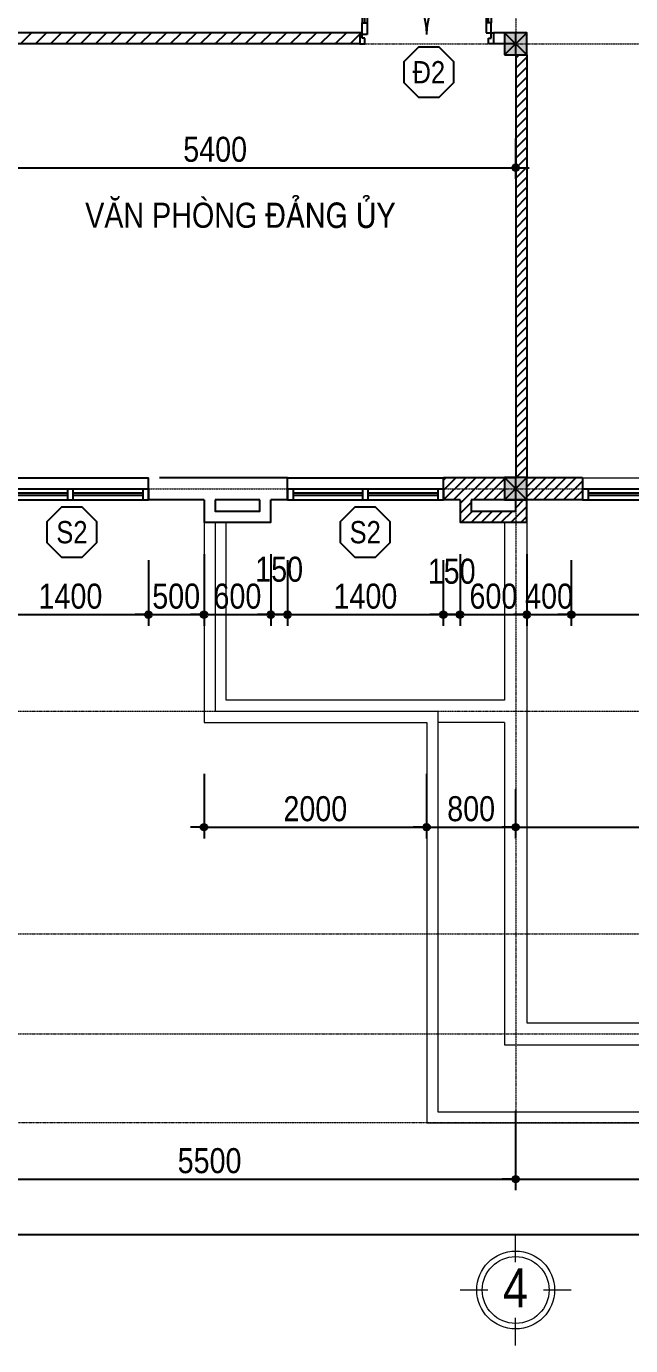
# Model space of a CAD drawing. Header units: millimetres. Extents: x 2916 to 42961, y 1553 to 20294.
# Drawn here: x 17748 to 23177, y 1553 to 13413 of the extents above; entities that cross this region are included whole.
import ezdxf
from ezdxf.enums import TextEntityAlignment as Align

# ---------------------------------------------------------------- set-up
doc = ezdxf.new("R2010")
doc.units = ezdxf.units.MM
doc.linetypes.add('ACAD_ISO10W100', pattern=[18, 12, -3, 0, -3])
for name, color, linetype in [('009', 251, 'Continuous'), ('DIM', 1, 'Continuous'), ('DOOR', 20, 'Continuous'), ('MEDIUM', 2, 'Continuous'), ('TAGS', 60, 'Continuous'), ('TEXT', 7, 'Continuous'), ('TUONG', 131, 'Continuous'), ('WALL', 4, 'Continuous')]:
    doc.layers.add(name, color=color, linetype=linetype)
for name, color, linetype, lineweight in [('NET-THAY', 2, 'Continuous', 13), ('TEN TRUC', 3, 'Continuous', 18), ('TRUC', 24, 'Continuous', 0)]:
    doc.layers.add(name, color=color, linetype=linetype, lineweight=lineweight)
doc.styles.add('1', font='', dxfattribs={"height": 250})
doc.styles.add('HEL-CONDENSE', font='')
doc.styles.add('VNI-HELVE-CONDENSEN', font='')
doc.styles.get('1').set_extended_font_data('VNI-Helve-Condense')
doc.styles.get('HEL-CONDENSE').set_extended_font_data('VNI-Helve-Condense')
doc.styles.get('VNI-HELVE-CONDENSEN').set_extended_font_data('VNI-Helve-Condense')
doc.dimstyles.new('D100', dxfattribs={"dimtxt": 225, "dimasz": 1.2, "dimexe": 100, "dimexo": 0, "dimgap": 50, "dimtad": 1, "dimdec": 0, "dimzin": 13, "dimdsep": 46, "dimtxsty": 'HEL-CONDENSE', "dimblk": 'D50', "dimcen": 0, "dimclrd": 1, "dimclre": 1, "dimclrt": 7, "dimadec": 0, "dimazin": 0, "dimtfac": 1, "dimtdec": 0, "dimtmove": 0, "dimatfit": 3, "dimldrblk": 'D50', "dimfxl": 1, "dimtolj": 1, "dimtzin": 13, "dimarcsym": 0})

# ---------------------------------------------------------------- blocks, each defined once
blk = doc.blocks.new('s11')
at = {"layer": 'DOOR'}
for p, q in [((0, 0), (0, -100)), ((1400, 0), (0, 0)), ((50, 0), (50, -100)), ((1350, 0), (1350, -100)), ((1400, 0), (1400, -100)), ((1400, -100), (0, -100))]:
    blk.add_line(p, q, dxfattribs=at)
at = {"layer": 'DOOR', "linetype": 'ByBlock', "lineweight": -2}
for p, q in [((675, -100), (675, 0)), ((725, -100), (725, 0))]:
    blk.add_line(p, q, dxfattribs=at)
at = {"layer": 'DOOR', "color": 251}
for p, q in [((50, -40), (675, -40)), ((50, -60), (675, -60)), ((725, -40), (1350, -40)), ((725, -60), (1350, -60))]:
    blk.add_line(p, q, dxfattribs=at)
blk = doc.blocks.new('D50')
at = {"layer": 'DIM'}
blk.add_hatch(color=256, dxfattribs=at).paths.add_polyline_path([(25, 0, 1), (-25, 0, 1)])
blk.add_line((25, 0), (100, 0), dxfattribs=at)
blk.add_circle((0, 0), 25, dxfattribs=at)
blk = doc.blocks.new('*D208')
at = {"layer": 'DEFPOINTS', "color": 0, "transparency": 16777216}
for p in [(16644, 3664), (22144, 3664), (22144, 3049)]:
    blk.add_point(p, dxfattribs=at)
at = {"layer": 'DIM', "color": 1, "lineweight": -2, "transparency": 16777216}
for p, q in [((16644, 3664), (16644, 2949)), ((22144, 3664), (22144, 2949)), ((16646, 3049), (22143, 3049))]:
    blk.add_line(p, q, dxfattribs=at)
at = {"layer": 'DIM', "color": 1, "lineweight": -2, "transparency": 16777216, "xscale": 1.199999999999999, "yscale": 1.199999999999999, "zscale": 1.199999999999999, "rotation": 180}
blk.add_blockref('D50', (16644, 3049), dxfattribs=at)
at = {"layer": 'DIM', "color": 1, "lineweight": -2, "transparency": 16777216, "xscale": 1.199999999999999, "yscale": 1.199999999999999, "zscale": 1.199999999999999}
blk.add_blockref('D50', (22144, 3049), dxfattribs=at)
at = {"layer": 'DIM', "color": 7, "transparency": 16777216, "insert": (19394, 3214), "char_height": 225, "attachment_point": 5, "style": 'HEL-CONDENSE'}
blk.add_mtext('\\A1;5500', dxfattribs=at)
blk = doc.blocks.new('*D209')
at = {"layer": 'DEFPOINTS', "color": 0, "transparency": 16777216}
for p in [(22144, 3664), (26144, 3664), (26144, 3049)]:
    blk.add_point(p, dxfattribs=at)
at = {"layer": 'DIM', "color": 1, "lineweight": -2, "transparency": 16777216}
for p, q in [((22144, 3664), (22144, 2949)), ((26144, 3664), (26144, 2949)), ((22146, 3049), (26143, 3049))]:
    blk.add_line(p, q, dxfattribs=at)
at = {"layer": 'DIM', "color": 1, "lineweight": -2, "transparency": 16777216, "xscale": 1.199999999999999, "yscale": 1.199999999999999, "zscale": 1.199999999999999, "rotation": 180}
blk.add_blockref('D50', (22144, 3049), dxfattribs=at)
at = {"layer": 'DIM', "color": 1, "lineweight": -2, "transparency": 16777216, "xscale": 1.199999999999999, "yscale": 1.199999999999999, "zscale": 1.199999999999999}
blk.add_blockref('D50', (26144, 3049), dxfattribs=at)
at = {"layer": 'DIM', "color": 7, "transparency": 16777216, "insert": (24144, 3214), "char_height": 225, "attachment_point": 5, "style": 'HEL-CONDENSE'}
blk.add_mtext('\\A1;4000', dxfattribs=at)
blk = doc.blocks.new('*D213')
at = {"layer": 'DEFPOINTS', "color": 0, "transparency": 16777216}
for p in [(7644, 3664), (40644, 3664), (40644, 2553)]:
    blk.add_point(p, dxfattribs=at)
at = {"layer": 'DIM', "color": 1, "lineweight": -2, "transparency": 16777216}
for p, q in [((7644, 3664), (7644, 2453)), ((40644, 3664), (40644, 2453)), ((7646, 2553), (40643, 2553))]:
    blk.add_line(p, q, dxfattribs=at)
at = {"layer": 'DIM', "color": 1, "lineweight": -2, "transparency": 16777216, "xscale": 1.199999999999999, "yscale": 1.199999999999999, "zscale": 1.199999999999999, "rotation": 180}
blk.add_blockref('D50', (7644, 2553), dxfattribs=at)
at = {"layer": 'DIM', "color": 1, "lineweight": -2, "transparency": 16777216, "xscale": 1.199999999999999, "yscale": 1.199999999999999, "zscale": 1.199999999999999}
blk.add_blockref('D50', (40644, 2553), dxfattribs=at)
at = {"layer": 'DIM', "color": 7, "transparency": 16777216, "insert": (24144, 2718), "char_height": 225, "attachment_point": 5, "style": 'HEL-CONDENSE'}
blk.add_mtext('\\A1;33000', dxfattribs=at)
blk = doc.blocks.new('A$C206177D3')
at = {"layer": 'TEN TRUC', "ltscale": 1000}
for p, q in [((-37, 240), (-37, 490)), ((-287, -10), (-537, -10)), ((463, -10), (213, -10)), ((-37, -510), (-37, -260))]:
    blk.add_line(p, q, dxfattribs=at)
blk.add_circle((-37, -10), 350, dxfattribs=at)
at = {"layer": 'TEN TRUC', "color": 254, "ltscale": 1000}
blk.add_circle((-37, -10), 300, dxfattribs=at)
blk = doc.blocks.new('A$C225A2996')
at = {"layer": 'WALL'}
blk.add_hatch(color=4, dxfattribs=at).paths.add_polyline_path([(531, 82), (731, 82), (731, 282), (531, 282)])
at = {"layer": 'WALL', "color": 4}
for p, q in [((531, 282), (731, 82)), ((531, 82), (731, 282))]:
    blk.add_line(p, q, dxfattribs=at)
blk.add_lwpolyline([(531, 82), (731, 82), (731, 282), (531, 282)], close=True, dxfattribs=at)
blk = doc.blocks.new('KH-CUADI')
at = {"layer": 'TAGS'}
blk.add_lwpolyline([(-124, 300), (-300, 124), (-300, -124), (-124, -300), (124, -300), (300, -124), (300, 124), (124, 300)], close=True, dxfattribs=at)
at = {"layer": 'TAGS', "style": 'VNI-HELVE-CONDENSEN'}
blk.add_attdef('D', text='', height=300, dxfattribs=at).set_placement((0, 0), align=Align.MIDDLE)
blk = doc.blocks.new('A$C48B57989')
at = {"layer": 'DOOR'}
for p, q in [((-446, 752), (-403, 752)), ((-446, 652), (-446, 752)), ((-403, 752), (-403, 702)), ((711, 752), (711, 702)), ((754, 752), (711, 752)), ((754, 652), (754, 752)), ((-425, 652), (-446, 652)), ((-403, 702), (-425, 702)), ((-425, 702), (-425, 652)), ((-382, 667), (-425, 667)), ((-425, 667), (-425, 564)), ((-382, 564), (-382, 667)), ((690, 564), (690, 652)), ((690, 652), (733, 652)), ((711, 702), (733, 702)), ((733, 702), (733, 652)), ((733, 652), (754, 652)), ((733, 652), (733, 564)), ((-425, 564), (-382, 564)), ((-425, 171), (-425, 564)), ((-403, 564), (-403, 191)), ((-382, 191), (-382, 564)), ((690, 191), (690, 564)), ((733, 564), (690, 564)), ((711, 564), (711, 191)), ((733, 171), (733, 564)), ((-449, 132), (-449, 277)), ((-444, 277), (-449, 277)), ((-444, 156), (-444, 277)), ((752, 156), (752, 277)), ((752, 277), (757, 277)), ((757, 132), (757, 277)), ((-425, 132), (-449, 132)), ((-425, 156), (-444, 156)), ((-425, 191), (-382, 191)), ((-425, 88), (-425, 191)), ((-425, 132), (-425, 156)), ((-382, 191), (-382, 88)), ((733, 191), (690, 191)), ((690, 191), (690, 88)), ((733, 88), (733, 191)), ((733, 132), (733, 156)), ((733, 156), (752, 156)), ((733, 132), (757, 132)), ((-425, 88), (-467, 88)), ((-425, 88), (-425, 45)), ((-382, 88), (-425, 88)), ((-382, 88), (-382, 45)), ((690, 88), (690, 45)), ((690, 88), (733, 88)), ((733, 88), (733, 45)), ((733, 88), (775, 88))]:
    blk.add_line(p, q, dxfattribs=at)
at = {"layer": 'DOOR', "color": 251}
for centre, major_axis, start_param, end_param in [((-425, 667), (409, 409), 3.926991, 5.497787), ((733, 667), (-409, 409), 0.785398, 2.356194)]:
    blk.add_ellipse(centre, major_axis=major_axis, ratio=1, start_param=start_param, end_param=end_param, dxfattribs=at)
blk = doc.blocks.new('*D286')
at = {"layer": 'DEFPOINTS', "color": 0, "transparency": 16777216}
for p in [(17444, 8613), (18844, 8613), (18844, 8124)]:
    blk.add_point(p, dxfattribs=at)
at = {"layer": 'DIM', "color": 1, "lineweight": -2, "transparency": 16777216}
for p, q in [((17444, 8613), (17444, 8024)), ((18844, 8613), (18844, 8024)), ((17446, 8124), (18843, 8124))]:
    blk.add_line(p, q, dxfattribs=at)
at = {"layer": 'DIM', "color": 1, "lineweight": -2, "transparency": 16777216, "xscale": 1.199999999999999, "yscale": 1.199999999999999, "zscale": 1.199999999999999, "rotation": 180}
blk.add_blockref('D50', (17444, 8124), dxfattribs=at)
at = {"layer": 'DIM', "color": 1, "lineweight": -2, "transparency": 16777216, "xscale": 1.199999999999999, "yscale": 1.199999999999999, "zscale": 1.199999999999999}
blk.add_blockref('D50', (18844, 8124), dxfattribs=at)
at = {"layer": 'DIM', "color": 7, "transparency": 16777216, "insert": (18144, 8289), "char_height": 225, "attachment_point": 5, "style": 'HEL-CONDENSE'}
blk.add_mtext('\\A1;1400', dxfattribs=at)
blk = doc.blocks.new('*D287')
at = {"layer": 'DEFPOINTS', "color": 0, "transparency": 16777216}
for p in [(19344, 8667), (18844, 8613), (19344, 8124)]:
    blk.add_point(p, dxfattribs=at)
at = {"layer": 'DIM', "color": 1, "lineweight": -2, "transparency": 16777216}
for p, q in [((19344, 8667), (19344, 8024)), ((18844, 8613), (18844, 8024)), ((18846, 8124), (19343, 8124))]:
    blk.add_line(p, q, dxfattribs=at)
at = {"layer": 'DIM', "color": 1, "lineweight": -2, "transparency": 16777216, "xscale": 1.199999999999999, "yscale": 1.199999999999999, "zscale": 1.199999999999999, "rotation": 180}
blk.add_blockref('D50', (18844, 8124), dxfattribs=at)
at = {"layer": 'DIM', "color": 1, "lineweight": -2, "transparency": 16777216, "xscale": 1.199999999999999, "yscale": 1.199999999999999, "zscale": 1.199999999999999}
blk.add_blockref('D50', (19344, 8124), dxfattribs=at)
at = {"layer": 'DIM', "color": 7, "transparency": 16777216, "insert": (19094, 8289), "char_height": 225, "attachment_point": 5, "style": 'HEL-CONDENSE'}
blk.add_mtext('\\A1;500', dxfattribs=at)
blk = doc.blocks.new('*D288')
at = {"layer": 'DEFPOINTS', "color": 0, "transparency": 16777216}
for p in [(19344, 8667), (19944, 8667), (19944, 8124)]:
    blk.add_point(p, dxfattribs=at)
at = {"layer": 'DIM', "color": 1, "lineweight": -2, "transparency": 16777216}
for p, q in [((19344, 8667), (19344, 8024)), ((19944, 8667), (19944, 8024)), ((19346, 8124), (19943, 8124))]:
    blk.add_line(p, q, dxfattribs=at)
at = {"layer": 'DIM', "color": 1, "lineweight": -2, "transparency": 16777216, "xscale": 1.199999999999999, "yscale": 1.199999999999999, "zscale": 1.199999999999999, "rotation": 180}
blk.add_blockref('D50', (19344, 8124), dxfattribs=at)
at = {"layer": 'DIM', "color": 1, "lineweight": -2, "transparency": 16777216, "xscale": 1.199999999999999, "yscale": 1.199999999999999, "zscale": 1.199999999999999}
blk.add_blockref('D50', (19944, 8124), dxfattribs=at)
at = {"layer": 'DIM', "color": 7, "transparency": 16777216, "insert": (19644, 8289), "char_height": 225, "attachment_point": 5, "style": 'HEL-CONDENSE'}
blk.add_mtext('\\A1;600', dxfattribs=at)
blk = doc.blocks.new('*D289')
at = {"layer": 'DEFPOINTS', "color": 0, "transparency": 16777216}
for p in [(19944, 8667), (20094, 8613), (20094, 8124)]:
    blk.add_point(p, dxfattribs=at)
at = {"layer": 'DIM', "color": 1, "lineweight": -2, "transparency": 16777216}
for p, q in [((19944, 8667), (19944, 8024)), ((20094, 8613), (20094, 8024)), ((19946, 8124), (20093, 8124))]:
    blk.add_line(p, q, dxfattribs=at)
at = {"layer": 'DIM', "color": 1, "lineweight": -2, "transparency": 16777216, "xscale": 1.199999999999999, "yscale": 1.199999999999999, "zscale": 1.199999999999999, "rotation": 180}
blk.add_blockref('D50', (19944, 8124), dxfattribs=at)
at = {"layer": 'DIM', "color": 1, "lineweight": -2, "transparency": 16777216, "xscale": 1.199999999999999, "yscale": 1.199999999999999, "zscale": 1.199999999999999}
blk.add_blockref('D50', (20094, 8124), dxfattribs=at)
at = {"layer": 'DIM', "color": 7, "transparency": 16777216, "insert": (20019, 8531), "char_height": 225, "attachment_point": 5, "style": 'HEL-CONDENSE'}
blk.add_mtext('\\A1;150', dxfattribs=at)
blk = doc.blocks.new('*D290')
at = {"layer": 'DEFPOINTS', "color": 0, "transparency": 16777216}
for p in [(20094, 8613), (21494, 8613), (21494, 8124)]:
    blk.add_point(p, dxfattribs=at)
at = {"layer": 'DIM', "color": 1, "lineweight": -2, "transparency": 16777216}
for p, q in [((20094, 8613), (20094, 8024)), ((21494, 8613), (21494, 8024)), ((20096, 8124), (21493, 8124))]:
    blk.add_line(p, q, dxfattribs=at)
at = {"layer": 'DIM', "color": 1, "lineweight": -2, "transparency": 16777216, "xscale": 1.199999999999999, "yscale": 1.199999999999999, "zscale": 1.199999999999999, "rotation": 180}
blk.add_blockref('D50', (20094, 8124), dxfattribs=at)
at = {"layer": 'DIM', "color": 1, "lineweight": -2, "transparency": 16777216, "xscale": 1.199999999999999, "yscale": 1.199999999999999, "zscale": 1.199999999999999}
blk.add_blockref('D50', (21494, 8124), dxfattribs=at)
at = {"layer": 'DIM', "color": 7, "transparency": 16777216, "insert": (20794, 8289), "char_height": 225, "attachment_point": 5, "style": 'HEL-CONDENSE'}
blk.add_mtext('\\A1;1400', dxfattribs=at)
blk = doc.blocks.new('*D291')
at = {"layer": 'DEFPOINTS', "color": 0, "transparency": 16777216}
for p in [(21644, 8667), (21494, 8613), (21644, 8124)]:
    blk.add_point(p, dxfattribs=at)
at = {"layer": 'DIM', "color": 1, "lineweight": -2, "transparency": 16777216}
for p, q in [((21644, 8667), (21644, 8024)), ((21494, 8613), (21494, 8024)), ((21496, 8124), (21643, 8124))]:
    blk.add_line(p, q, dxfattribs=at)
at = {"layer": 'DIM', "color": 1, "lineweight": -2, "transparency": 16777216, "xscale": 1.199999999999999, "yscale": 1.199999999999999, "zscale": 1.199999999999999, "rotation": 180}
blk.add_blockref('D50', (21494, 8124), dxfattribs=at)
at = {"layer": 'DIM', "color": 1, "lineweight": -2, "transparency": 16777216, "xscale": 1.199999999999999, "yscale": 1.199999999999999, "zscale": 1.199999999999999}
blk.add_blockref('D50', (21644, 8124), dxfattribs=at)
at = {"layer": 'DIM', "color": 7, "transparency": 16777216, "insert": (21569, 8513), "char_height": 225, "attachment_point": 5, "style": 'HEL-CONDENSE'}
blk.add_mtext('\\A1;150', dxfattribs=at)
blk = doc.blocks.new('*D292')
at = {"layer": 'DEFPOINTS', "color": 0, "transparency": 16777216}
for p in [(21644, 8667), (22244, 8667), (22244, 8124)]:
    blk.add_point(p, dxfattribs=at)
at = {"layer": 'DIM', "color": 1, "lineweight": -2, "transparency": 16777216}
for p, q in [((21644, 8667), (21644, 8024)), ((22244, 8667), (22244, 8024)), ((21646, 8124), (22243, 8124))]:
    blk.add_line(p, q, dxfattribs=at)
at = {"layer": 'DIM', "color": 1, "lineweight": -2, "transparency": 16777216, "xscale": 1.199999999999999, "yscale": 1.199999999999999, "zscale": 1.199999999999999, "rotation": 180}
blk.add_blockref('D50', (21644, 8124), dxfattribs=at)
at = {"layer": 'DIM', "color": 1, "lineweight": -2, "transparency": 16777216, "xscale": 1.199999999999999, "yscale": 1.199999999999999, "zscale": 1.199999999999999}
blk.add_blockref('D50', (22244, 8124), dxfattribs=at)
at = {"layer": 'DIM', "color": 7, "transparency": 16777216, "insert": (21944, 8289), "char_height": 225, "attachment_point": 5, "style": 'HEL-CONDENSE'}
blk.add_mtext('\\A1;600', dxfattribs=at)
blk = doc.blocks.new('*D293')
at = {"layer": 'DEFPOINTS', "color": 0, "transparency": 16777216}
for p in [(22244, 8667), (22644, 8613), (22644, 8124)]:
    blk.add_point(p, dxfattribs=at)
at = {"layer": 'DIM', "color": 1, "lineweight": -2, "transparency": 16777216}
for p, q in [((22244, 8667), (22244, 8024)), ((22644, 8613), (22644, 8024)), ((22246, 8124), (22643, 8124))]:
    blk.add_line(p, q, dxfattribs=at)
at = {"layer": 'DIM', "color": 1, "lineweight": -2, "transparency": 16777216, "xscale": 1.199999999999999, "yscale": 1.199999999999999, "zscale": 1.199999999999999, "rotation": 180}
blk.add_blockref('D50', (22244, 8124), dxfattribs=at)
at = {"layer": 'DIM', "color": 1, "lineweight": -2, "transparency": 16777216, "xscale": 1.199999999999999, "yscale": 1.199999999999999, "zscale": 1.199999999999999}
blk.add_blockref('D50', (22644, 8124), dxfattribs=at)
at = {"layer": 'DIM', "color": 7, "transparency": 16777216, "insert": (22444, 8289), "char_height": 225, "attachment_point": 5, "style": 'HEL-CONDENSE'}
blk.add_mtext('\\A1;400', dxfattribs=at)
blk = doc.blocks.new('*D294')
at = {"layer": 'DEFPOINTS', "color": 0, "transparency": 16777216}
for p in [(22644, 8613), (25644, 8613), (25644, 8124)]:
    blk.add_point(p, dxfattribs=at)
at = {"layer": 'DIM', "color": 1, "lineweight": -2, "transparency": 16777216}
for p, q in [((22644, 8613), (22644, 8024)), ((25644, 8613), (25644, 8024)), ((22646, 8124), (25643, 8124))]:
    blk.add_line(p, q, dxfattribs=at)
at = {"layer": 'DIM', "color": 1, "lineweight": -2, "transparency": 16777216, "xscale": 1.199999999999999, "yscale": 1.199999999999999, "zscale": 1.199999999999999, "rotation": 180}
blk.add_blockref('D50', (22644, 8124), dxfattribs=at)
at = {"layer": 'DIM', "color": 1, "lineweight": -2, "transparency": 16777216, "xscale": 1.199999999999999, "yscale": 1.199999999999999, "zscale": 1.199999999999999}
blk.add_blockref('D50', (25644, 8124), dxfattribs=at)
at = {"layer": 'DIM', "color": 7, "transparency": 16777216, "insert": (24144, 8289), "char_height": 225, "attachment_point": 5, "style": 'HEL-CONDENSE'}
blk.add_mtext('\\A1;3000', dxfattribs=at)
blk = doc.blocks.new('*D327')
at = {"layer": 'DEFPOINTS', "color": 0, "transparency": 16777216}
for p in [(19344, 6694), (21344, 6694), (21344, 6213)]:
    blk.add_point(p, dxfattribs=at)
at = {"layer": 'DIM', "color": 1, "lineweight": -2, "transparency": 16777216}
for p, q in [((19344, 6694), (19344, 6113)), ((21344, 6694), (21344, 6113)), ((19346, 6213), (21343, 6213))]:
    blk.add_line(p, q, dxfattribs=at)
at = {"layer": 'DIM', "color": 1, "lineweight": -2, "transparency": 16777216, "xscale": 1.199999999999999, "yscale": 1.199999999999999, "zscale": 1.199999999999999, "rotation": 180}
blk.add_blockref('D50', (19344, 6213), dxfattribs=at)
at = {"layer": 'DIM', "color": 1, "lineweight": -2, "transparency": 16777216, "xscale": 1.199999999999999, "yscale": 1.199999999999999, "zscale": 1.199999999999999}
blk.add_blockref('D50', (21344, 6213), dxfattribs=at)
at = {"layer": 'DIM', "color": 7, "transparency": 16777216, "insert": (20344, 6378), "char_height": 225, "attachment_point": 5, "style": 'HEL-CONDENSE'}
blk.add_mtext('\\A1;2000', dxfattribs=at)
blk = doc.blocks.new('*D328')
at = {"layer": 'DEFPOINTS', "color": 0, "transparency": 16777216}
for p in [(21344, 6694), (22144, 6555), (22144, 6213)]:
    blk.add_point(p, dxfattribs=at)
at = {"layer": 'DIM', "color": 1, "lineweight": -2, "transparency": 16777216}
for p, q in [((21344, 6694), (21344, 6113)), ((22144, 6555), (22144, 6113)), ((21346, 6213), (22143, 6213))]:
    blk.add_line(p, q, dxfattribs=at)
at = {"layer": 'DIM', "color": 1, "lineweight": -2, "transparency": 16777216, "xscale": 1.199999999999999, "yscale": 1.199999999999999, "zscale": 1.199999999999999, "rotation": 180}
blk.add_blockref('D50', (21344, 6213), dxfattribs=at)
at = {"layer": 'DIM', "color": 1, "lineweight": -2, "transparency": 16777216, "xscale": 1.199999999999999, "yscale": 1.199999999999999, "zscale": 1.199999999999999}
blk.add_blockref('D50', (22144, 6213), dxfattribs=at)
at = {"layer": 'DIM', "color": 7, "transparency": 16777216, "insert": (21744, 6378), "char_height": 225, "attachment_point": 5, "style": 'HEL-CONDENSE'}
blk.add_mtext('\\A1;800', dxfattribs=at)
blk = doc.blocks.new('*D329')
at = {"layer": 'DEFPOINTS', "color": 0, "transparency": 16777216}
for p in [(22144, 6555), (26144, 6603), (26144, 6213)]:
    blk.add_point(p, dxfattribs=at)
at = {"layer": 'DIM', "color": 1, "lineweight": -2, "transparency": 16777216}
for p, q in [((22144, 6555), (22144, 6113)), ((26144, 6603), (26144, 6113)), ((22146, 6213), (26143, 6213))]:
    blk.add_line(p, q, dxfattribs=at)
at = {"layer": 'DIM', "color": 1, "lineweight": -2, "transparency": 16777216, "xscale": 1.199999999999999, "yscale": 1.199999999999999, "zscale": 1.199999999999999, "rotation": 180}
blk.add_blockref('D50', (22144, 6213), dxfattribs=at)
at = {"layer": 'DIM', "color": 1, "lineweight": -2, "transparency": 16777216, "xscale": 1.199999999999999, "yscale": 1.199999999999999, "zscale": 1.199999999999999}
blk.add_blockref('D50', (26144, 6213), dxfattribs=at)
at = {"layer": 'DIM', "color": 7, "transparency": 16777216, "insert": (24144, 6378), "char_height": 225, "attachment_point": 5, "style": 'HEL-CONDENSE'}
blk.add_mtext('\\A1;4000', dxfattribs=at)
blk = doc.blocks.new('*D268')
at = {"layer": 'DEFPOINTS', "color": 0, "transparency": 16777216}
for p in [(16744, 12404), (22144, 12404), (22144, 12142)]:
    blk.add_point(p, dxfattribs=at)
at = {"layer": 'DIM', "color": 1, "lineweight": -2, "transparency": 16777216}
for p, q in [((16744, 12404), (16744, 12042)), ((22144, 12404), (22144, 12042)), ((16746, 12142), (22143, 12142))]:
    blk.add_line(p, q, dxfattribs=at)
at = {"layer": 'DIM', "color": 1, "lineweight": -2, "transparency": 16777216, "xscale": 1.199999999999999, "yscale": 1.199999999999999, "zscale": 1.199999999999999, "rotation": 180}
blk.add_blockref('D50', (16744, 12142), dxfattribs=at)
at = {"layer": 'DIM', "color": 1, "lineweight": -2, "transparency": 16777216, "xscale": 1.199999999999999, "yscale": 1.199999999999999, "zscale": 1.199999999999999}
blk.add_blockref('D50', (22144, 12142), dxfattribs=at)
at = {"layer": 'DIM', "color": 7, "transparency": 16777216, "insert": (19444, 12306), "char_height": 225, "attachment_point": 5, "style": 'HEL-CONDENSE'}
blk.add_mtext('\\A1;5400', dxfattribs=at)

msp = doc.modelspace()

# ---------------------------------------------------------------- hatches: boundary and pattern name
at = {"layer": '009'}
h = msp.add_hatch(dxfattribs=at)
h.set_pattern_fill('ANSI31', color=256, scale=30, style=0)
h.set_pattern_definition([(45, (-1295360.8, -325890.68), (-67.351921, 67.351921), [])])
h.paths.add_polyline_path([(12144.4, 13355.5), (7744.4, 13355.5), (7744.4, 13255.5), (12144.4, 13255.5)])
h.paths.add_polyline_path([(13644.4, 13155.5), (13544.4, 13155.5), (13544.4, 9355.5), (13644.4, 9355.5)])
h.paths.add_polyline_path([(15544.4, 13355.5), (13744.4, 13355.5), (13744.4, 13255.5), (15544.4, 13255.5)])
h.paths.add_polyline_path([(16744.4, 13155.5), (16644.4, 13155.5), (16644.4, 9355.5), (16744.4, 9355.5)])
h.paths.add_polyline_path([(20744.4, 13355.5), (16744.4, 13355.5), (16744.4, 13255.5), (17544.4, 13255.5), (20744.4, 13255.5)])
h.paths.add_polyline_path([(16544.4, 9355.5), (15844.4, 9355.5), (15844.4, 9155.5), (16344.4, 9155.5), (16344.4, 8955.5), (16944.4, 8955.5), (16944.4, 9155.5), (17444.4, 9155.5), (17444.4, 9355.5), (16744.4, 9355.5), (16744.4, 9255.5), (16744.4, 9155.5), (16844.4, 9155.5), (16844.4, 9055.5), (16444.4, 9055.5), (16444.4, 9155.5), (16544.4, 9155.5)])
h.paths.add_polyline_path([(14444.4, 9355.5), (13744.4, 9355.5), (13744.4, 9155.5), (14444.4, 9155.5)])
h.paths.add_polyline_path([(13744.4, 9155.5), (13544.4, 9155.5), (13544.4, 8455.5), (13744.4, 8455.5)])
h.paths.add_polyline_path([(13544.4, 5355.5), (12844.4, 5355.5), (12844.4, 5155.5), (13344.4, 5155.5), (13344.4, 4905.5), (13944.4, 4905.5), (13944.4, 5505.5), (13744.4, 5505.5), (13744.4, 6055.5), (13544.4, 6055.5), (13544.4, 5355.5), (13744.4, 5355.5), (13744.4, 5405.5), (13844.4, 5405.5), (13844.4, 5005.5), (13444.4, 5005.5), (13444.4, 5155.5), (13544.4, 5155.5)])
h.paths.add_polyline_path([(11444.4, 5355.5), (9944.4, 5355.5), (9944.4, 5155.5), (10394.4, 5155.5), (10394.4, 4955.5), (10994.4, 4955.5), (10994.4, 5155.5), (11444.4, 5155.5)])
h.paths.add_polyline_path([(10894.4, 5155.5), (10894.4, 5055.5), (10494.4, 5055.5), (10494.4, 5155.5)], flags=17)
h.paths.add_polyline_path([(7744.4, 6055.5), (7544.4, 6055.5), (7544.4, 5505.5), (7294.4, 5505.5), (7294.4, 4905.5), (7544.4, 4905.5), (8044.4, 4905.5), (8044.4, 5155.5), (8544.4, 5155.5), (8544.4, 5355.5), (8044.4, 5355.5), (7744.4, 5355.5), (7744.4, 5255.5), (7944.4, 5255.5), (7944.4, 5005.5), (7644.4, 5005.5), (7394.4, 5005.5), (7394.4, 5405.5), (7544.4, 5405.5), (7544.4, 5355.5), (7744.4, 5355.5)])
h.paths.add_polyline_path([(7744.4, 9155.5), (7544.4, 9155.5), (7544.4, 9055.5), (7394.4, 9055.5), (7394.4, 9455.5), (7544.4, 9455.5), (7544.4, 9355.5), (7744.4, 9355.5), (7744.4, 10055.5), (7544.4, 10055.5), (7544.4, 9555.5), (7294.4, 9555.5), (7294.4, 8955.5), (7544.4, 8955.5), (7544.4, 8455.5), (7744.4, 8455.5)])
h.paths.add_polyline_path([(7744.4, 13155.5), (7544.4, 13155.5), (7544.4, 13055.5), (7394.4, 13055.5), (7394.4, 13455.5), (7544.4, 13455.5), (7544.4, 13355.5), (7744.4, 13355.5), (7744.4, 13555.5), (7544.4, 13555.5), (7294.4, 13555.5), (7294.4, 12955.5), (7544.4, 12955.5), (7544.4, 12455.5), (7744.4, 12455.5)])
h.paths.add_polyline_path([(7744.4, 16255.5), (7844.4, 16255.5), (7844.4, 16355.5), (7744.4, 16355.5), (7744.4, 16955.5), (7544.4, 16955.5), (7544.4, 15555.5), (7294.4, 15555.5), (7294.4, 14955.5), (7544.4, 14955.5), (7744.4, 14955.5), (7744.4, 15155.5), (7544.4, 15155.5), (7544.4, 15055.5), (7394.4, 15055.5), (7394.4, 15455.5), (7544.4, 15455.5), (7544.4, 15355.5), (7744.4, 15355.5), (7744.4, 15555.5)])
h = msp.add_hatch(dxfattribs=at)
h.set_pattern_fill('ANSI31', color=256, scale=20, style=0)
h.set_pattern_definition([(45, (-1295360.804, -325890.68), (-44.9012806, 44.9012806), [])])
h.paths.add_polyline_path([(22244.4, 13155.5), (22144.4, 13155.5), (22144.4, 9355.5), (22244.4, 9355.5)])
h.paths.add_polyline_path([(22744.4, 9255.5), (22744.4, 9355.5), (22244.4, 9355.5), (22244.4, 9155.5), (22744.4, 9155.5)])
h.paths.add_polyline_path([(22044.4, 9355.5), (21494.4, 9355.5), (21494.4, 9155.5), (21644.4, 9155.5), (21644.4, 8955.5), (22244.4, 8955.5), (22244.4, 9155.5), (22144.4, 9155.5), (22144.4, 9055.5), (21744.4, 9055.5), (21744.4, 9155.5), (22044.4, 9155.5)])
h.paths.add_polyline_path([(26044.4, 9355.5), (25544.4, 9355.5), (25544.4, 9155.5), (26044.4, 9155.5)])
h.paths.add_polyline_path([(26794.4, 9355.5), (26244.4, 9355.5), (26244.4, 9155.5), (26544.4, 9155.5), (26544.4, 9055.5), (26144.4, 9055.5), (26144.4, 9155.5), (26044.4, 9155.5), (26044.4, 8955.5), (26644.4, 8955.5), (26644.4, 9155.5), (26794.4, 9155.5)])
h.paths.add_polyline_path([(26144.4, 13155.5), (26044.4, 13155.5), (26044.4, 9355.5), (26144.4, 9355.5)])
h.paths.add_polyline_path([(28944.4, 13255.5), (29044.4, 13255.5), (29044.4, 13355.5), (27244.4, 13355.5), (27244.4, 13255.5), (28844.4, 13255.5), (28844.4, 9355.5), (28194.4, 9355.5), (28194.4, 9155.5), (28344.4, 9155.5), (28344.4, 8955.5), (28944.4, 8955.5), (28944.4, 9155.5), (29444.4, 9155.5), (29444.4, 9355.5), (28944.4, 9355.5)])
h.paths.add_polyline_path([(28844.4, 9155.5), (28844.4, 9055.5), (28444.4, 9055.5), (28444.4, 9155.5)], flags=17)
h.paths.add_polyline_path([(22044.4, 15255.5), (21644.4, 15255.5), (21644.4, 15169.8), (21644.4, 15155.5), (22044.4, 15155.5)])

# ---------------------------------------------------------------- linework, layer by layer
at = {"layer": 'MEDIUM'}
for p, q in [((17444.4, 9355.5), (18844.4, 9355.5)), ((20094.4, 9355.5), (21494.4, 9355.5))]:
    msp.add_line(p, q, dxfattribs=at)
at = {"layer": 'NET-THAY'}
for p, q in [((22744.4, 9355.5), (25544.4, 9355.5)), ((19344.4, 8955.5), (19344.4, 7155.5)), ((19544.4, 7355.5), (19544.4, 8955.5)), ((22044.4, 8955.5), (22044.4, 7355.5)), ((22244.4, 8955.5), (22244.4, 4455.5)), ((22044.4, 7355.5), (19544.4, 7355.5)), ((19344.4, 7155.5), (21344.4, 7155.5)), ((21344.4, 7155.5), (21344.4, 3555.5)), ((22044.4, 7155.5), (21444.4, 7155.5)), ((22044.4, 7155.5), (22044.4, 4255.5)), ((22244.4, 4455.5), (26044.4, 4455.5)), ((22044.4, 4255.5), (26244.4, 4255.5)), ((21344.4, 3555.5), (26944.4, 3555.5))]:
    msp.add_line(p, q, dxfattribs=at)
msp.add_lwpolyline([(19444.4, 8955.5), (19444.4, 7255.5), (21444.4, 7255.5), (21444.4, 3655.5), (26844.4, 3655.5), (26844.4, 7255.5), (28844.4, 7255.5), (28844.4, 8955.5)], dxfattribs=at)
at = {"layer": 'TRUC', "linetype": 'ACAD_ISO10W100', "ltscale": 0.2}
msp.add_lwpolyline([(5190.4, 19981.3), (42960.7, 19981.3), (42960.7, 3555.5), (5190.4, 3555.5)], close=True, dxfattribs=at)
for points in [[(22144.4, 19981.3), (22144.4, 3555.5)], [(5190.4, 13255.5), (42960.7, 13255.5)], [(5190.4, 9255.5), (42960.7, 9255.5)], [(5190.4, 7255.5), (42960.7, 7255.5)], [(5190.4, 5255.5), (42960.7, 5255.5)], [(5190.4, 4355.5), (42960.7, 4355.5)]]:
    msp.add_lwpolyline(points, dxfattribs=at)
at = {"layer": 'TUONG'}
for p, q in [((20765.8, 13355.5), (16744.4, 13355.5)), ((22144.4, 13355.5), (21944.4, 13355.5)), ((20744.4, 13255.5), (16944.4, 13255.5)), ((22144.4, 13255.5), (21944.4, 13255.5)), ((22144.4, 13155.5), (22144.4, 9355.5)), ((22244.4, 13155.5), (22244.4, 9355.5)), ((18844.4, 9155.5), (18844.4, 9355.5)), ((20094.4, 9155.5), (20094.4, 9355.5)), ((21494.4, 9155.5), (21494.4, 9355.5)), ((22744.4, 9355.5), (22244.4, 9355.5)), ((22744.4, 9355.5), (22744.4, 9155.5)), ((22744.4, 9155.5), (22044.4, 9155.5))]:
    msp.add_line(p, q, dxfattribs=at)
for points in [[(22144.4, 13155.5), (22144.4, 13355.5)], [(22244.4, 13155.5), (22244.4, 13355.5)], [(20094.4, 9355.5), (18944.4, 9355.5)], [(22144.4, 9355.5), (21494.4, 9355.5)], [(22144.4, 9130.5), (22144.4, 9355.5)], [(19344.4, 9155.5), (18844.4, 9155.5)], [(19344.4, 9155.5), (19344.4, 8955.5), (19944.4, 8955.5), (19944.4, 9155.5)], [(19844.4, 9155.5), (19444.4, 9155.5)], [(19444.4, 9155.5), (19444.4, 9055.5), (19844.4, 9055.5), (19844.4, 9155.5)], [(20094.4, 9155.5), (19944.4, 9155.5)], [(21644.4, 9155.5), (21494.4, 9155.5)], [(21644.4, 9155.5), (21644.4, 8955.5), (22244.4, 8955.5), (22244.4, 9155.5)], [(22144.4, 9155.5), (21744.4, 9155.5)], [(21744.4, 9155.5), (21744.4, 9055.5), (22144.4, 9055.5), (22144.4, 9155.5)]]:
    msp.add_lwpolyline(points, dxfattribs=at)

# ---------------------------------------------------------------- block references
at = {"layer": 'DOOR', "xscale": -1, "rotation": 180}
msp.add_blockref('A$C48B57989', (21190.4, 14008), dxfattribs=at)
at = {"layer": 'DOOR', "xscale": -1}
for p in [(18844.4, 9255.5), (21494.4, 9255.5), (24144.4, 9255.5)]:
    msp.add_blockref('s11', p, dxfattribs=at)
at = {"layer": 'TAGS', "linetype": 'Continuous'}
ref = msp.add_blockref('KH-CUADI', (21363.9, 13002.1), dxfattribs=dict(at, xscale=0.75, yscale=0.75, zscale=0.75, rotation=180))
ref.add_attrib('D', 'Ñ2', dxfattribs={"color": 7, "height": 200, "style": 'VNI-HELVE-CONDENSEN'}).set_placement((21363.9, 13002.1), align=Align.MIDDLE)
ref = msp.add_blockref('KH-CUADI', (18157.1, 8865.6), dxfattribs=dict(at, xscale=0.75, yscale=0.75, zscale=0.75, rotation=180))
ref.add_attrib('D', 'S2', dxfattribs={"color": 7, "height": 200, "style": 'VNI-HELVE-CONDENSEN'}).set_placement((18157.1, 8865.6), align=Align.MIDDLE)
ref = msp.add_blockref('KH-CUADI', (20792.2, 8865.6), dxfattribs=dict(at, xscale=0.75, yscale=0.75, zscale=0.75, rotation=180))
ref.add_attrib('D', 'S2', dxfattribs={"color": 7, "height": 200, "style": 'VNI-HELVE-CONDENSEN'}).set_placement((20792.2, 8865.6), align=Align.MIDDLE)
at = {"layer": 'TEN TRUC', "ltscale": 1000}
ref = msp.add_blockref('A$C206177D3', (22181, 2062.7), dxfattribs=at)
ref.add_attrib('A', '4', dxfattribs={"layer": 'TAGS', "color": 7, "ltscale": 1000, "height": 350, "style": 'VNI-HELVE-CONDENSEN'}).set_placement((22142.7, 1897), align=Align.CENTER)
at = {"layer": 'TUONG', "color": 4}
for p in [(21513, 13073.9), (21513, 9073.9)]:
    msp.add_blockref('A$C225A2996', p, dxfattribs=at)

# ---------------------------------------------------------------- texts
at = {"layer": 'TEXT', "insert": (19670.6, 11827.2), "char_height": 225, "attachment_point": 2, "style": '1'}
msp.add_mtext('VAÊN PHOØNG ÑAÛNG UÛY', dxfattribs=at)

# ---------------------------------------------------------------- dimensions: what is measured, and where the dimension line sits
at = {"layer": 'DIM'}
for base, p1, p2, picture, middle in [((22144.4, 12141.5), (16744.4, 12403.6), (22144.4, 12403.6), '*D268', (19444.4, 12306.4)), ((21344.4, 6213.2), (19344.4, 6694.2), (21344.4, 6694.2), '*D327', (20344.4, 6378.1))]:
    dim = msp.add_linear_dim(base=base, p1=p1, p2=p2, dimstyle='D100', dxfattribs=at)
    dim.commit()
    dim.dimension.update_dxf_attribs({"geometry": picture, "text_midpoint": middle})
for base, p1, p2, picture, middle in [((19344.4, 8123.8), (18844.4, 8613), (19344.4, 8667), '*D287', (19094.4, 8123.8)), ((20094.4, 8123.8), (19944.4, 8667), (20094.4, 8613), '*D289', (20019.4, 8366.2)), ((21644.4, 8123.8), (21494.4, 8613), (21644.4, 8667), '*D291', (21569.4, 8348.1)), ((22644.4, 8123.8), (22244.4, 8667), (22644.4, 8613), '*D293', (22444.4, 8123.8)), ((22144.4, 6213.2), (21344.4, 6694.2), (22144.4, 6555.5), '*D328', (21744.4, 6213.2))]:
    dim = msp.add_linear_dim(base=base, p1=p1, p2=p2, dimstyle='D100', override={"dimtmove": 1}, dxfattribs=at)
    dim.commit()
    dim.dimension.update_dxf_attribs({"geometry": picture, "text_midpoint": middle, "dimtype": 160})
for base, p1, p2, picture, middle in [((19944.4, 8123.8), (19344.4, 8667), (19944.4, 8667), '*D288', (19644.4, 8288.7)), ((22244.4, 8123.8), (21644.4, 8667), (22244.4, 8667), '*D292', (21944.4, 8288.7)), ((18844.4, 8123.8), (17444.4, 8613), (18844.4, 8613), '*D286', (18144.4, 8288.7)), ((21494.4, 8123.8), (20094.4, 8613), (21494.4, 8613), '*D290', (20794.4, 8288.7)), ((25644.4, 8123.8), (22644.4, 8613), (25644.4, 8613), '*D294', (24144.4, 8288.7)), ((26144.4, 6213.2), (22144.4, 6555.5), (26144.4, 6602.6), '*D329', (24144.4, 6378.1))]:
    dim = msp.add_linear_dim(base=base, p1=p1, p2=p2, dimstyle='D100', override={"dimtmove": 1}, dxfattribs=at)
    dim.commit()
    dim.dimension.update_dxf_attribs({"geometry": picture, "text_midpoint": middle})
dim = msp.add_aligned_dim(p1=(7644.4, 3664.1), p2=(40644.4, 3664.1), distance=-1111.3, dimstyle='D100', dxfattribs=at)
dim.commit()
dim.dimension.update_dxf_attribs({"geometry": '*D213', "text_midpoint": (24144.4, 2717.7)})
for base, p1, p2, picture, middle in [((22144.4, 3049), (16644.4, 3664.1), (22144.4, 3664.1), '*D208', (19394.4, 3213.9)), ((26144.4, 3049), (22144.4, 3664.1), (26144.4, 3664.1), '*D209', (24144.4, 3213.9))]:
    dim = msp.add_linear_dim(base=base, p1=p1, p2=p2, angle=180, dimstyle='D100', override={"dimtmove": 1}, dxfattribs=at)
    dim.commit()
    dim.dimension.update_dxf_attribs({"geometry": picture, "text_midpoint": middle})

doc.saveas('drawing.dxf')
